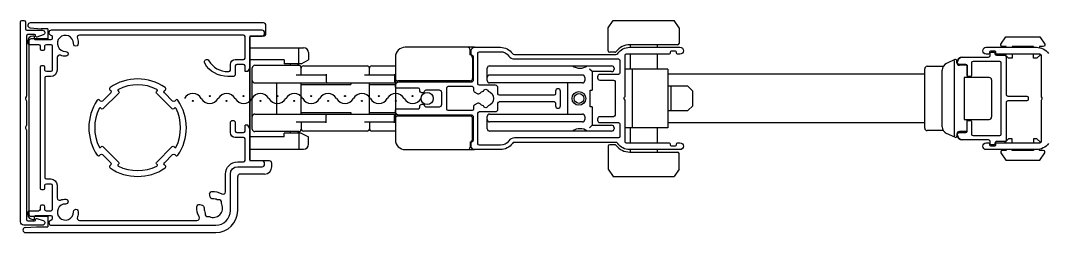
# Model space of a CAD drawing. Header units: inches. Extents: x 1985 to 11287, y 379 to 3234.
# Drawn here: x 7838.42 to 7846.69, y 1590.67 to 1592.38 of the extents above; entities that cross this region are included whole.
import ezdxf

# ---------------------------------------------------------------- set-up
doc = ezdxf.new("R2010")
doc.units = ezdxf.units.IN
doc.header["$MEASUREMENT"] = 0
doc.layers.get('0').update_dxf_attribs({"linetype": 'CONTINUOUS'})
doc.layers.add('screen 99', color=4, linetype='CONTINUOUS')

# ---------------------------------------------------------------- blocks, each defined once
blk = doc.blocks.new('_Screen01')
for centre in [(5.2, 0.5), (1.73, -0.5)]:
    blk.add_circle(centre, 0.1)
for centre, start, end in [((1.73, -1), 30, 150), ((5.2, 1), 210, 330)]:
    blk.add_arc(centre, 2, start, end)

msp = doc.modelspace()

# ---------------------------------------------------------------- linework, layer by layer
at = {"layer": 'screen 99'}
for p, q in [((7838.498323, 1592.320701), (7838.589179, 1592.312752)), ((7840.381925, 1592.359996), (7838.500039, 1592.359996)), ((7840.40161, 1592.273382), (7840.40161, 1592.340311)), ((7843.162367, 1592.320626), (7843.201737, 1592.379681)), ((7843.162367, 1592.135587), (7843.162367, 1592.320626)), ((7843.201737, 1592.379681), (7843.693862, 1592.379681)), ((7843.733232, 1592.320626), (7843.693862, 1592.379681)), ((7843.733232, 1592.320626), (7843.733232, 1592.194642)), ((7838.641771, 1592.312752), (7838.589179, 1592.312752)), ((7838.641771, 1592.312752), (7838.641771, 1592.230075)), ((7840.271689, 1592.253697), (7840.271689, 1591.245825)), ((7840.381925, 1592.253697), (7840.271689, 1592.253697)), ((7840.271689, 1591.257636), (7840.271689, 1592.241886)), ((7838.488228, 1592.21039), (7838.488228, 1590.816692)), ((7838.641771, 1592.230075), (7838.507913, 1592.230075)), ((7840.271689, 1592.159209), (7840.704759, 1592.159209)), ((7840.665389, 1592.029288), (7840.665389, 1592.159209)), ((7842.083629, 1592.163146), (7841.524575, 1592.163146)), ((7843.721421, 1592.182831), (7843.335595, 1592.182831)), ((7843.339532, 1592.182831), (7843.339532, 1592.163146)), ((7843.556067, 1592.182831), (7843.556067, 1592.163146)), ((7840.744129, 1592.119839), (7840.744129, 1592.060784)), ((7841.445835, 1592.084406), (7841.445835, 1591.415116)), ((7842.048196, 1592.102942), (7842.048196, 1592.143461)), ((7842.067881, 1592.076532), (7842.067881, 1591.911178)), ((7843.216505, 1592.123776), (7843.174178, 1592.123776)), ((7843.339532, 1592.108028), (7843.339532, 1591.985981)), ((7843.556067, 1592.108028), (7843.556067, 1591.985981)), ((7840.547279, 1592.060784), (7840.271689, 1592.060784)), ((7840.291374, 1591.50173), (7840.291374, 1591.997792)), ((7840.311059, 1592.017477), (7840.665389, 1592.017477)), ((7840.547279, 1592.060784), (7840.547279, 1592.029288)), ((7840.685074, 1592.029288), (7840.547279, 1592.029288)), ((7840.59846, 1592.017477), (7840.59846, 1592.029288)), ((7840.657515, 1592.029288), (7840.657515, 1592.017477)), ((7840.685074, 1592.029288), (7840.744129, 1592.060784)), ((7840.685074, 1591.938737), (7840.685074, 1591.997792)), ((7840.704759, 1592.01354), (7841.216569, 1592.01354)), ((7841.236254, 1591.938737), (7841.236254, 1591.993855)), ((7841.255939, 1592.01354), (7841.445835, 1592.01354)), ((7842.185991, 1591.89543), (7842.185991, 1591.993855)), ((7842.205676, 1592.01354), (7843.189926, 1592.01354)), ((7843.209611, 1591.993855), (7843.209611, 1591.985981)), ((7845.715241, 1591.509604), (7845.715241, 1591.989918)), ((7845.734926, 1592.009603), (7845.865672, 1592.009603)), ((7845.95828, 1592.063615), (7845.89107, 1592.032274)), ((7845.955398, 1591.454486), (7845.955398, 1592.045036)), ((7845.975083, 1592.037162), (7845.975083, 1592.05291)), ((7846.05776, 1592.017477), (7845.994768, 1592.017477)), ((7846.05776, 1592.017477), (7846.05776, 1591.919052)), ((7840.255332, 1591.966296), (7840.232319, 1591.966296)), ((7840.885861, 1591.938737), (7840.645704, 1591.938737)), ((7840.885861, 1591.946611), (7840.885861, 1591.89543)), ((7841.437041, 1591.938737), (7841.196884, 1591.938737)), ((7841.437041, 1591.946611), (7841.437041, 1591.89543)), ((7842.953706, 1591.938737), (7842.205676, 1591.938737)), ((7842.973391, 1591.919052), (7842.973391, 1591.89543)), ((7843.032446, 1591.966296), (7843.01248, 1591.985981)), ((7843.189926, 1591.966296), (7843.032446, 1591.966296)), ((7843.032446, 1591.966296), (7843.032446, 1591.81669)), ((7843.642681, 1591.985981), (7843.296225, 1591.985981)), ((7843.35528, 1591.985981), (7843.35528, 1591.513541)), ((7843.642681, 1591.985981), (7843.642681, 1591.513541)), ((7845.715241, 1591.946611), (7843.642681, 1591.946611)), ((7845.856973, 1591.52077), (7845.856973, 1591.978752)), ((7846.034138, 1591.919052), (7846.034138, 1591.58047)), ((7846.234925, 1591.919052), (7846.034138, 1591.919052)), ((7840.311059, 1591.875745), (7841.445835, 1591.875745)), ((7840.488224, 1591.623777), (7840.488224, 1591.875745)), ((7840.685074, 1591.623777), (7840.685074, 1591.875745)), ((7840.685074, 1591.863934), (7841.086648, 1591.863934)), ((7841.086648, 1591.875745), (7841.086648, 1591.863934)), ((7841.236254, 1591.623777), (7841.236254, 1591.875745)), ((7841.236254, 1591.863934), (7841.445835, 1591.863934)), ((7842.048196, 1591.891493), (7841.46552, 1591.891493)), ((7842.953706, 1591.875745), (7842.205676, 1591.875745)), ((7842.835596, 1591.623777), (7842.835596, 1591.875745)), ((7843.666303, 1591.848186), (7843.666303, 1591.651336)), ((7843.843468, 1591.808816), (7843.804098, 1591.848186)), ((7846.25461, 1591.899367), (7846.25461, 1591.600155)), ((7843.016698, 1591.81669), (7843.032446, 1591.81669)), ((7843.016698, 1591.682832), (7843.016698, 1591.81669)), ((7843.032446, 1591.682832), (7843.016698, 1591.682832)), ((7843.032446, 1591.682832), (7843.032446, 1591.533226)), ((7843.843468, 1591.690706), (7843.804098, 1591.651336)), ((7840.311059, 1591.623777), (7841.445835, 1591.623777)), ((7840.685074, 1591.635588), (7841.086648, 1591.635588)), ((7840.885861, 1591.552911), (7840.885861, 1591.604092)), ((7841.086648, 1591.635588), (7841.086648, 1591.623777)), ((7841.236254, 1591.635588), (7841.445835, 1591.635588)), ((7841.437041, 1591.552911), (7841.437041, 1591.604092)), ((7842.048196, 1591.608029), (7841.46552, 1591.608029)), ((7842.067881, 1591.42299), (7842.067881, 1591.588344)), ((7842.185991, 1591.505667), (7842.185991, 1591.604092)), ((7842.205676, 1591.623777), (7842.953706, 1591.623777)), ((7842.973391, 1591.604092), (7842.973391, 1591.58047)), ((7846.034138, 1591.58047), (7846.234925, 1591.58047)), ((7846.05776, 1591.482045), (7846.05776, 1591.58047)), ((7840.255332, 1591.533226), (7840.232319, 1591.533226)), ((7840.645704, 1591.560785), (7840.885861, 1591.560785)), ((7840.685074, 1591.560785), (7840.685074, 1591.50173)), ((7841.196884, 1591.560785), (7841.437041, 1591.560785)), ((7841.236254, 1591.560785), (7841.236254, 1591.505667)), ((7842.953706, 1591.560785), (7842.205676, 1591.560785)), ((7843.032446, 1591.533226), (7843.01248, 1591.513541)), ((7843.032446, 1591.533226), (7843.189926, 1591.533226)), ((7843.209611, 1591.513541), (7843.209611, 1591.505667)), ((7843.642681, 1591.513541), (7843.296225, 1591.513541)), ((7843.339532, 1591.513541), (7843.339532, 1591.391494)), ((7843.556067, 1591.513541), (7843.556067, 1591.391494)), ((7845.715241, 1591.552911), (7843.642681, 1591.552911)), ((7840.547279, 1591.438738), (7840.271689, 1591.438738)), ((7840.665389, 1591.482045), (7840.311059, 1591.482045)), ((7840.685074, 1591.470234), (7840.547279, 1591.470234)), ((7840.547279, 1591.438738), (7840.547279, 1591.470234)), ((7840.59846, 1591.470234), (7840.59846, 1591.482045)), ((7840.657515, 1591.482045), (7840.657515, 1591.470234)), ((7840.665389, 1591.470234), (7840.665389, 1591.340313)), ((7840.685074, 1591.470234), (7840.744129, 1591.438738)), ((7841.216569, 1591.485982), (7840.704759, 1591.485982)), ((7840.744129, 1591.379683), (7840.744129, 1591.438738)), ((7841.445835, 1591.485982), (7841.255939, 1591.485982)), ((7843.189926, 1591.485982), (7842.205676, 1591.485982)), ((7845.865672, 1591.489919), (7845.734926, 1591.489919)), ((7845.95828, 1591.435908), (7845.89107, 1591.467248)), ((7845.975083, 1591.46236), (7845.975083, 1591.446612)), ((7846.05776, 1591.482045), (7845.994768, 1591.482045)), ((7840.271689, 1591.340313), (7840.704759, 1591.340313)), ((7841.524575, 1591.336376), (7842.083629, 1591.336376)), ((7842.048196, 1591.39658), (7842.048196, 1591.356061)), ((7843.162367, 1591.363935), (7843.162367, 1591.178896)), ((7843.216505, 1591.375746), (7843.174178, 1591.375746)), ((7843.339532, 1591.336376), (7843.339532, 1591.316691)), ((7843.556067, 1591.336376), (7843.556067, 1591.316691)), ((7840.429169, 1591.245825), (7840.271689, 1591.245825)), ((7843.335595, 1591.316691), (7843.721421, 1591.316691)), ((7843.733232, 1591.178896), (7843.733232, 1591.30488)), ((7840.448854, 1591.198581), (7840.448854, 1591.22614)), ((7843.162367, 1591.178896), (7843.201737, 1591.119841)), ((7843.733232, 1591.178896), (7843.693862, 1591.119841)), ((7840.173264, 1590.844251), (7840.173264, 1591.119841)), ((7840.389799, 1591.139526), (7840.192949, 1591.139526)), ((7843.201737, 1591.119841), (7843.693862, 1591.119841)), ((7838.641771, 1590.797007), (7838.507913, 1590.797007)), ((7838.641771, 1590.797007), (7838.641771, 1590.71433)), ((7838.458953, 1590.706381), (7838.549809, 1590.71433)), ((7838.460669, 1590.667086), (7839.996099, 1590.667086)), ((7838.549809, 1590.71433), (7838.641771, 1590.71433))]:
    msp.add_line(p, q, dxfattribs=at)
for points in [[(7838.448858, 1590.726141, -0.41421356), (7838.421299, 1590.7537), (7838.421299, 1592.36787, -0.41421356), (7838.43311, 1592.379681), (7838.448858, 1592.379681, -0.41421356), (7838.460669, 1592.36787), (7838.460669, 1592.312752, 0.41421356), (7838.47248, 1592.300941), (7838.598464, 1592.300941, -0.85570079), (7838.604476, 1592.262512), (7838.553625, 1592.2462, -0.50834698), (7838.543346, 1592.253697), (7838.543346, 1592.257634, 0.41421356), (7838.535472, 1592.265508), (7838.480354, 1592.265508, 0.41421356), (7838.468543, 1592.253697), (7838.468543, 1591.767619, -0.1316525), (7838.467488, 1591.763682), (7838.461723, 1591.753698, 0.26794919), (7838.461723, 1591.745824), (7838.467488, 1591.73584, -0.1316525), (7838.468543, 1591.731903), (7838.468543, 1591.531399, -0.1316525), (7838.467488, 1591.527462), (7838.461723, 1591.517478, 0.26794919), (7838.461723, 1591.509604), (7838.467488, 1591.49962, -0.1316525), (7838.468543, 1591.495683), (7838.468543, 1590.773385, 0.41421356), (7838.480354, 1590.761574), (7838.535472, 1590.761574, 0.41421356), (7838.543346, 1590.769448), (7838.543346, 1590.773385, -0.50834698), (7838.553625, 1590.780883), (7838.604476, 1590.76457, -0.85570079), (7838.598464, 1590.726141)], [(7841.800165, 1591.682832, 0.41421356), (7841.81985, 1591.702517), (7841.81985, 1591.797005, 0.41421356), (7841.800165, 1591.81669), (7841.692288, 1591.81669, 0.32390717), (7841.681069, 1591.80857, -0.85249755), (7841.642685, 1591.814722), (7841.642685, 1591.820627, 0.41421356), (7841.630874, 1591.832438), (7841.457646, 1591.832438, -0.41421356), (7841.445835, 1591.844249), (7841.445835, 1591.85606, -0.41421356), (7841.473394, 1591.883619), (7842.05607, 1591.883619, 0.41421356), (7842.075755, 1591.903304), (7842.075755, 1592.084737, 0.36597738), (7842.065912, 1592.096382, -0.36597738), (7842.05607, 1592.108028), (7842.05607, 1592.135587, -0.41421356), (7842.083629, 1592.163146), (7842.29229, 1592.163146, -0.24539268), (7842.389217, 1592.112528, 0.24539268), (7842.405372, 1592.104091), (7843.222513, 1592.104091, 0.24539268), (7843.238668, 1592.112528, -0.24539268), (7843.335595, 1592.163146), (7843.741106, 1592.163146, -1), (7843.741106, 1592.108028), (7843.721421, 1592.108028, -0.41421356), (7843.713547, 1592.115902), (7843.713547, 1592.123776, 0.41421356), (7843.705673, 1592.13165), (7843.67024, 1592.13165, 0.41421356), (7843.662366, 1592.123776), (7843.662366, 1592.115902, -0.41421356), (7843.654492, 1592.108028), (7843.308036, 1592.108028, 0.41421356), (7843.296225, 1592.096217), (7843.296225, 1591.767619, -0.1316525), (7843.29517, 1591.763682), (7843.289406, 1591.753698, 0.26794919), (7843.289406, 1591.745824), (7843.29517, 1591.73584, -0.1316525), (7843.296225, 1591.731903), (7843.296225, 1591.403305, 0.41421356), (7843.308036, 1591.391494), (7843.654492, 1591.391494, -0.41421356), (7843.662366, 1591.38362), (7843.662366, 1591.375746, 0.41421356), (7843.67024, 1591.367872), (7843.705673, 1591.367872, 0.41421356), (7843.713547, 1591.375746), (7843.713547, 1591.38362, -0.41421356), (7843.721421, 1591.391494), (7843.741106, 1591.391494, -1), (7843.741106, 1591.336376), (7843.335595, 1591.336376, -0.24539268), (7843.238668, 1591.386995, 0.24539268), (7843.222513, 1591.395431), (7842.405372, 1591.395431, 0.24539268), (7842.389217, 1591.386995, -0.24539268), (7842.29229, 1591.336376), (7842.083629, 1591.336376, -0.41421356), (7842.05607, 1591.363935), (7842.05607, 1591.391494, -0.36597738), (7842.065912, 1591.40314, 0.36597738), (7842.075755, 1591.414786), (7842.075755, 1591.596218, 0.41421356), (7842.05607, 1591.615903), (7841.473394, 1591.615903, -0.41421356), (7841.445835, 1591.643462), (7841.445835, 1591.655273, -0.41421356), (7841.457646, 1591.667084), (7841.630874, 1591.667084, 0.41421356), (7841.642685, 1591.678895), (7841.642685, 1591.684801, -0.85249755), (7841.681069, 1591.690952, 0.32390717), (7841.692288, 1591.682832)], [(7842.111188, 1592.115902, -0.41421356), (7842.122999, 1592.127713), (7842.29229, 1592.127713, -0.24539268), (7842.360139, 1592.09228, 0.24539268), (7842.405372, 1592.068658), (7843.245044, 1592.068658, -0.41421356), (7843.256855, 1592.056847), (7843.256855, 1591.956454, -0.41421356), (7843.245044, 1591.944643), (7843.095438, 1591.944643, 0.41421356), (7843.075753, 1591.924958), (7843.075753, 1591.917084, 0.41421356), (7843.095438, 1591.897399), (7843.205674, 1591.897399, -0.41421356), (7843.217485, 1591.885588), (7843.217485, 1591.613935, -0.41421356), (7843.205674, 1591.602124), (7843.095438, 1591.602124, 0.41421356), (7843.075753, 1591.582439), (7843.075753, 1591.574565, 0.41421356), (7843.095438, 1591.55488), (7843.245044, 1591.55488, -0.41421356), (7843.256855, 1591.543069), (7843.256855, 1591.442675, -0.41421356), (7843.245044, 1591.430864), (7842.405372, 1591.430864, 0.24539268), (7842.360139, 1591.407242, -0.24539268), (7842.29229, 1591.371809), (7842.122999, 1591.371809, -0.41421356), (7842.111188, 1591.38362), (7842.111188, 1591.631651, -0.41421356), (7842.122999, 1591.643462), (7842.25292, 1591.643462, 0.41421356), (7842.272605, 1591.663147), (7842.272605, 1591.71236, -0.41421356), (7842.284416, 1591.724171), (7842.72536, 1591.724171, -0.41421356), (7842.737171, 1591.71236), (7842.737171, 1591.690706, 1), (7842.776541, 1591.690706), (7842.776541, 1591.808816, 1), (7842.737171, 1591.808816), (7842.737171, 1591.787163, -0.41421356), (7842.72536, 1591.775352), (7842.284416, 1591.775352, -0.41421356), (7842.272605, 1591.787163), (7842.272605, 1591.836375, 0.41421356), (7842.25292, 1591.85606), (7842.122999, 1591.85606, -0.41421356), (7842.111188, 1591.867871)], [(7846.37272, 1591.781257, 0.41421356), (7846.384531, 1591.769446), (7846.538074, 1591.769446, -0.41421356), (7846.549885, 1591.757635), (7846.549885, 1591.741887, -0.41421356), (7846.538074, 1591.730076), (7846.384531, 1591.730076, 0.41421356), (7846.37272, 1591.718265), (7846.37272, 1591.413148, -0.41421356), (7846.360909, 1591.401337), (7846.29398, 1591.401337, 0.41421356), (7846.282169, 1591.389526), (7846.282169, 1591.38362, -0.41421356), (7846.274295, 1591.375746), (7846.250673, 1591.375746, -0.41421356), (7846.242799, 1591.38362), (7846.242799, 1591.403305, 0.41421356), (7846.230988, 1591.415116), (7846.01839, 1591.415116, -0.41421356), (7845.97902, 1591.454486), (7845.97902, 1591.46236, -0.41421356), (7845.990831, 1591.474171), (7846.045949, 1591.474171, 0.41421356), (7846.05776, 1591.485982), (7846.05776, 1591.564722, -0.41421356), (7846.065634, 1591.572596), (7846.085319, 1591.572596, -0.41421356), (7846.093193, 1591.564722), (7846.093193, 1591.46236, 0.41421356), (7846.105004, 1591.450549), (7846.321539, 1591.450549, 0.41421356), (7846.33335, 1591.46236), (7846.33335, 1592.037162, 0.41421356), (7846.321539, 1592.048973), (7846.105004, 1592.048973, 0.41421356), (7846.093193, 1592.037162), (7846.093193, 1591.9348, -0.41421356), (7846.085319, 1591.926926), (7846.065634, 1591.926926, -0.41421356), (7846.05776, 1591.9348), (7846.05776, 1592.01354, 0.41421356), (7846.045949, 1592.025351), (7845.990831, 1592.025351, -0.41421356), (7845.97902, 1592.037162), (7845.97902, 1592.045036, -0.41421356), (7846.01839, 1592.084406), (7846.230988, 1592.084406, 0.41421356), (7846.242799, 1592.096217), (7846.242799, 1592.115902, -0.41421356), (7846.250673, 1592.123776), (7846.274295, 1592.123776, -0.41421356), (7846.282169, 1592.115902), (7846.282169, 1592.109997, 0.41421356), (7846.29398, 1592.098186), (7846.360909, 1592.098186, -0.41421356), (7846.37272, 1592.086375)], [(7839.144285, 1591.188329, 0.30865119), (7839.588072, 1591.188329, 0.4700005), (7839.589767, 1591.206437), (7839.581929, 1591.214274, -0.41421356), (7839.581929, 1591.230977), (7839.648742, 1591.297791, -0.41421356), (7839.665446, 1591.297791), (7839.673283, 1591.289953, 0.4700005), (7839.691391, 1591.291648, 0.30865119), (7839.691391, 1591.735434, 0.4700005), (7839.673283, 1591.737129), (7839.665446, 1591.729292, -0.41421356), (7839.648742, 1591.729292), (7839.581929, 1591.796105, -0.41421356), (7839.581929, 1591.812808), (7839.589767, 1591.820646, 0.4700005), (7839.588072, 1591.838754, 0.30865119), (7839.144285, 1591.838754, 0.4700005), (7839.142591, 1591.820646), (7839.150428, 1591.812808, -0.41421356), (7839.150428, 1591.796105), (7839.083615, 1591.729292, -0.41421356), (7839.066912, 1591.729292), (7839.059074, 1591.737129, 0.4700005), (7839.040966, 1591.735434, 0.30865119), (7839.040966, 1591.291648, 0.4700005), (7839.059074, 1591.289953), (7839.066912, 1591.297791, -0.41421356), (7839.083615, 1591.297791), (7839.150428, 1591.230977, -0.41421356), (7839.150428, 1591.214274), (7839.142591, 1591.206437, 0.4700005)], [(7839.521861, 1591.204034, 0.51116244), (7839.52389, 1591.216636), (7839.5179, 1591.222626, -0.41421356), (7839.5179, 1591.233761), (7839.645958, 1591.36182, -0.41421356), (7839.657094, 1591.36182), (7839.663084, 1591.35583, 0.51116244), (7839.675686, 1591.357859, 0.23733328), (7839.675686, 1591.669223, 0.51116244), (7839.663084, 1591.671253), (7839.657094, 1591.665263, -0.41421356), (7839.645958, 1591.665263), (7839.5179, 1591.793321, -0.41421356), (7839.5179, 1591.804457), (7839.52389, 1591.810447, 0.51116244), (7839.521861, 1591.823049, 0.23733328), (7839.210497, 1591.823049, 0.51116244), (7839.208467, 1591.810447), (7839.214457, 1591.804457, -0.41421356), (7839.214457, 1591.793321), (7839.086399, 1591.665263, -0.41421356), (7839.075263, 1591.665263), (7839.069273, 1591.671253, 0.51116244), (7839.056671, 1591.669223, 0.23733328), (7839.056671, 1591.357859, 0.51116244), (7839.069273, 1591.35583), (7839.075263, 1591.36182, -0.41421356), (7839.086399, 1591.36182), (7839.214457, 1591.233761, -0.41421356), (7839.214457, 1591.222626), (7839.208467, 1591.216636, 0.51116244), (7839.210497, 1591.204034, 0.23733328)], [(7842.15512, 1591.689722, -0.12550234), (7842.128695, 1591.706182, 0.3454303), (7842.104639, 1591.709612), (7842.08166, 1591.696345, 0.26794919), (7842.075755, 1591.686116), (7842.075755, 1591.663147, -0.41421356), (7842.063944, 1591.651336), (7841.871031, 1591.651336, -0.41421356), (7841.85922, 1591.663147), (7841.85922, 1591.836375, -0.41421356), (7841.871031, 1591.848186), (7842.063944, 1591.848186, -0.41421356), (7842.075755, 1591.836375), (7842.075755, 1591.813406, 0.26794919), (7842.08166, 1591.803177), (7842.10501, 1591.789697, 0.34688676), (7842.128469, 1591.793103, -0.12682365), (7842.15512, 1591.8098, -0.77459667), (7842.19324, 1591.8098, -0.73172268), (7842.19324, 1591.689722, -0.77459667)]]:
    msp.add_lwpolyline(points, format="xyb", close=True, dxfattribs=at)
for points in [[(7840.255332, 1591.966296), (7840.270634, 1591.9928, 0.1316525), (7840.271689, 1591.996737), (7840.271689, 1592.241886, -0.41421356), (7840.2835, 1592.253697), (7840.370114, 1592.253697, 0.41421356), (7840.389799, 1592.273382), (7840.389799, 1592.281256, 0.41421356), (7840.370114, 1592.300941), (7838.66933, 1592.300941, 0.93922053), (7838.666869, 1592.261726, -0.37796447), (7838.677204, 1592.250007), (7838.677204, 1592.234012, -0.41421356), (7838.665393, 1592.222201), (7838.543346, 1592.222201, -0.41421356), (7838.535472, 1592.230075), (7838.535472, 1592.245823, 0.41421356), (7838.527598, 1592.253697), (7838.519724, 1592.253697, 0.41421356), (7838.480354, 1592.214327), (7838.480354, 1592.198579, 0.41421356), (7838.492165, 1592.186768), (7838.566968, 1592.186768, -0.41421356), (7838.578779, 1592.174957), (7838.578779, 1592.151335, 0.41421356), (7838.59059, 1592.139524), (7838.606338, 1592.139524, 0.41421356), (7838.618149, 1592.151335), (7838.618149, 1592.174957, -0.41421356), (7838.62996, 1592.186768), (7838.665393, 1592.186768, -0.41421356), (7838.677204, 1592.174957), (7838.677204, 1591.978107, -0.41421356), (7838.665393, 1591.966296), (7838.62996, 1591.966296, -0.41421356), (7838.618149, 1591.978107), (7838.618149, 1592.001729, 0.41421356), (7838.606338, 1592.01354), (7838.59059, 1592.01354, 0.41421356), (7838.578779, 1592.001729), (7838.578779, 1591.025353, 0.41421356), (7838.59059, 1591.013542), (7838.606338, 1591.013542, 0.41421356), (7838.618149, 1591.025353), (7838.618149, 1591.048975, -0.41421356), (7838.62996, 1591.060786), (7838.665393, 1591.060786, -0.41421356), (7838.677204, 1591.048975), (7838.677204, 1590.852125, -0.41421356), (7838.665393, 1590.840314), (7838.62996, 1590.840314, -0.41421356), (7838.618149, 1590.852125), (7838.618149, 1590.875747, 0.41421356), (7838.606338, 1590.887558), (7838.59059, 1590.887558, 0.41421356), (7838.578779, 1590.875747), (7838.578779, 1590.852125, -0.41421356), (7838.566968, 1590.840314), (7838.492165, 1590.840314, 0.41421356), (7838.480354, 1590.828503), (7838.480354, 1590.812755, 0.41421356), (7838.519724, 1590.773385), (7838.527598, 1590.773385, 0.41421356), (7838.535472, 1590.781259), (7838.535472, 1590.797007, -0.41421356), (7838.543346, 1590.804881), (7838.665393, 1590.804881, -0.41421356), (7838.677204, 1590.79307), (7838.677204, 1590.777075, -0.37796447), (7838.666869, 1590.765357, 0.93922053), (7838.66933, 1590.726141), (7839.996099, 1590.726141, 0.41421356), (7840.114209, 1590.844251), (7840.114209, 1591.139526, -0.41421356), (7840.173264, 1591.198581), (7840.370114, 1591.198581, 0.41421356), (7840.389799, 1591.218266), (7840.389799, 1591.22614, 0.41421356), (7840.370114, 1591.245825), (7840.2835, 1591.245825, -0.41421356), (7840.271689, 1591.257636), (7840.271689, 1591.502785, 0.1316525), (7840.270634, 1591.506722), (7840.255332, 1591.533226)], [(7840.232319, 1591.966296), (7840.232319, 1592.01354, 0.41421356), (7840.220508, 1592.025351), (7840.16539, 1592.025351, 0.41421356), (7840.153579, 1592.01354), (7840.153579, 1591.946611, -0.41421356), (7840.133894, 1591.926926), (7840.094524, 1591.926926, -0.26794919), (7839.906999, 1592.035194, -1), (7839.941094, 1592.054879, 0.26794919), (7840.094524, 1591.966296), (7840.102398, 1591.966296, 0.41421356), (7840.114209, 1591.978107), (7840.114209, 1592.025351, -0.41421356), (7840.153579, 1592.064721), (7840.220508, 1592.064721, 0.41421356), (7840.232319, 1592.076532), (7840.232319, 1592.24976, 0.41421356), (7840.220508, 1592.261571), (7838.898167, 1592.261571, 0.53390927), (7838.879966, 1592.234387, -0.10486143), (7838.887795, 1592.191816, -1), (7838.848439, 1592.192882, 2.5098457), (7838.785262, 1592.129706, -1), (7838.786329, 1592.09035, -0.10486143), (7838.743758, 1592.098179, 0.53390927), (7838.716574, 1592.079978), (7838.716574, 1591.978107, -0.41421356), (7838.665393, 1591.926926), (7838.62996, 1591.926926, 0.41421356), (7838.618149, 1591.915115), (7838.618149, 1591.111967, 0.41421356), (7838.62996, 1591.100156), (7838.665393, 1591.100156, -0.41421356)], [(7846.37272, 1592.163146), (7846.37272, 1592.169156), (7846.341224, 1592.169156, -0.41421356), (7846.329413, 1592.180967), (7846.329413, 1592.188841), (7846.368783, 1592.247896), (7846.644373, 1592.247896), (7846.683743, 1592.188841), (7846.683743, 1592.180967, -0.41421356), (7846.671932, 1592.169156), (7846.640436, 1592.169156), (7846.640436, 1592.16076)], [(7846.713741, 1591.386995, -0.24539268), (7846.616814, 1591.336376), (7846.211303, 1591.336376, -1), (7846.211303, 1591.391494), (7846.230988, 1591.391494, -0.41421356), (7846.238862, 1591.38362), (7846.238862, 1591.375746, 0.41421356), (7846.246736, 1591.367872), (7846.282169, 1591.367872, 0.41421356), (7846.290043, 1591.375746), (7846.290043, 1591.38362, -0.41421356), (7846.297917, 1591.391494), (7846.644373, 1591.391494, 0.41421356), (7846.656184, 1591.403305), (7846.656184, 1591.731903, -0.1316525), (7846.657239, 1591.73584), (7846.663003, 1591.745824, 0.26794919), (7846.663003, 1591.753698), (7846.657239, 1591.763682, -0.1316525), (7846.656184, 1591.767619), (7846.656184, 1592.096217, 0.41421356), (7846.644373, 1592.108028), (7846.297917, 1592.108028, -0.41421356), (7846.290043, 1592.115902), (7846.290043, 1592.123776, 0.41421356), (7846.282169, 1592.13165), (7846.246736, 1592.13165, 0.41421356), (7846.238862, 1592.123776), (7846.238862, 1592.115902, -0.41421356), (7846.230988, 1592.108028), (7846.211303, 1592.108028, -1), (7846.211303, 1592.163146), (7846.616814, 1592.163146, -0.24539268), (7846.713741, 1592.112528, 0.24539268)], [(7838.665393, 1591.100156, -0.41421356), (7838.716574, 1591.048975), (7838.716574, 1590.947104, 0.53390927), (7838.743758, 1590.928904, -0.10486143), (7838.786329, 1590.936732, -1), (7838.785262, 1590.897377, 2.5098457), (7838.848439, 1590.8342, -1), (7838.887795, 1590.835266, -0.10486143), (7838.879966, 1590.792695, 0.53390927), (7838.898167, 1590.765511), (7839.844598, 1590.765511, 0.58231702), (7839.861497, 1590.795291, -0.15804316), (7839.84308, 1590.87577, -0.46592626), (7839.867782, 1590.893044), (7839.887148, 1590.887855, -0.35399729), (7839.901711, 1590.867819, 0.12106273), (7839.908419, 1590.832755, -0.15958718), (7839.909807, 1590.82058, 0.53881591), (7839.933057, 1590.79733, -0.15958718), (7839.945232, 1590.795942, 0.69548238), (7840.044408, 1590.895118, -0.15958718), (7840.04302, 1590.907293, 0.53881591), (7840.01977, 1590.930543, -0.15958718), (7840.007595, 1590.93193, 0.12106273), (7839.972531, 1590.938638, -0.35399729), (7839.952495, 1590.953202), (7839.947306, 1590.972567, -0.46592626), (7839.96458, 1590.99727, -0.15804316), (7840.045059, 1590.978853, 0.58231702), (7840.074839, 1590.995752), (7840.074839, 1591.139526, -0.41421356), (7840.173264, 1591.237951), (7840.220508, 1591.237951, 0.41421356), (7840.232319, 1591.249762), (7840.232319, 1591.42299, 0.41421356), (7840.220508, 1591.434801), (7840.153579, 1591.434801, -0.41421356), (7840.114209, 1591.474171), (7840.114209, 1591.552911, -1), (7840.153579, 1591.552911), (7840.153579, 1591.485982, 0.41421356), (7840.16539, 1591.474171), (7840.220508, 1591.474171, 0.41421356), (7840.232319, 1591.485982), (7840.232319, 1591.533226, 0.41421356)], [(7846.37272, 1591.336376), (7846.37272, 1591.330367), (7846.341224, 1591.330367, 0.41421356), (7846.329413, 1591.318556), (7846.329413, 1591.310682), (7846.368783, 1591.251627), (7846.644373, 1591.251627), (7846.683743, 1591.310682), (7846.683743, 1591.318556, 0.41421356), (7846.671932, 1591.330367), (7846.640436, 1591.330367), (7846.640436, 1591.338763)]]:
    msp.add_lwpolyline(points, format="xyb", dxfattribs=at)
for points in [[(7846.593192, 1592.163146), (7846.593192, 1592.169156), (7846.419964, 1592.169156), (7846.419964, 1592.163146)], [(7846.419964, 1592.108028), (7846.419964, 1592.074668), (7846.392405, 1592.074668), (7846.360909, 1592.106164), (7846.37272, 1592.106164), (7846.37272, 1592.108028)], [(7846.640436, 1592.108028), (7846.640436, 1592.106164), (7846.652247, 1592.106164), (7846.620751, 1592.074668), (7846.593192, 1592.074668), (7846.593192, 1592.108028)], [(7843.804098, 1591.848186), (7843.642681, 1591.848186)], [(7843.843468, 1591.690706), (7843.843468, 1591.808816)], [(7843.642681, 1591.651336), (7843.804098, 1591.651336)], [(7846.419964, 1591.391494), (7846.419964, 1591.424855), (7846.392405, 1591.424855), (7846.360909, 1591.393359), (7846.37272, 1591.393359), (7846.37272, 1591.391494)], [(7846.640436, 1591.391494), (7846.640436, 1591.393359), (7846.652247, 1591.393359), (7846.620751, 1591.424855), (7846.593192, 1591.424855), (7846.593192, 1591.391494)], [(7846.593192, 1591.336376), (7846.593192, 1591.330367), (7846.419964, 1591.330367), (7846.419964, 1591.336376)]]:
    msp.add_lwpolyline(points, dxfattribs=at)
for centre, radius in [((7841.70174, 1591.749761), 0.049213), ((7842.926147, 1591.749761), 0.055118), ((7842.926147, 1591.749761), 0.03937)]:
    msp.add_circle(centre, radius, dxfattribs=at)
for centre, radius, start, end in [((7838.500039, 1592.340311), 0.019685, 90, 265), ((7840.381925, 1592.340311), 0.019685, 0, 90), ((7840.381925, 1592.273382), 0.019685, 270, 0), ((7838.507913, 1592.21039), 0.019685, 90, 180), ((7840.704759, 1592.119839), 0.03937, 0, 90), ((7841.524575, 1592.084406), 0.07874, 90, 180), ((7842.028511, 1592.143461), 0.019685, 0, 90), ((7843.335595, 1592.045036), 0.137795, 90, 142.7522191), ((7843.721421, 1592.194642), 0.011811, 270, 0), ((7842.040322, 1592.076532), 0.027559, 0, 73.3984505), ((7843.174178, 1592.135587), 0.011811, 180, 270), ((7843.216505, 1592.135587), 0.011811, 270, 322.7522191), ((7846.01839, 1592.045036), 0.03937, 90, 180), ((7840.311059, 1591.997792), 0.019685, 90, 180), ((7840.665389, 1591.997792), 0.019685, 0, 90), ((7840.704759, 1591.993855), 0.019685, 90, 180), ((7841.216569, 1591.993855), 0.019685, 0, 90), ((7841.255939, 1591.993855), 0.019685, 90, 180), ((7842.205676, 1591.993855), 0.019685, 90, 180), ((7842.934021, 1592.09228), 0.098425, 233.1301024, 306.8698976), ((7843.189926, 1591.993855), 0.019685, 0, 90), ((7845.734926, 1591.989918), 0.019685, 90, 180), ((7845.916028, 1591.978752), 0.059055, 115, 180), ((7845.963272, 1592.05291), 0.011811, 0, 115), ((7845.994768, 1592.037162), 0.019685, 180, 270), ((7841.46552, 1591.911178), 0.019685, 180, 270), ((7842.048196, 1591.911178), 0.019685, 270, 0), ((7842.205676, 1591.919052), 0.019685, 90, 180), ((7842.953706, 1591.919052), 0.019685, 0, 90), ((7843.189926, 1591.985981), 0.019685, 270, 0), ((7846.234925, 1591.899367), 0.019685, 0, 90), ((7840.311059, 1591.89543), 0.019685, 180, 270), ((7842.205676, 1591.89543), 0.019685, 180, 270), ((7842.953706, 1591.89543), 0.019685, 270, 0), ((7840.311059, 1591.604092), 0.019685, 90, 180), ((7841.46552, 1591.588344), 0.019685, 90, 180), ((7842.048196, 1591.588344), 0.019685, 0, 90), ((7842.205676, 1591.604092), 0.019685, 90, 180), ((7842.205676, 1591.58047), 0.019685, 180, 270), ((7842.953706, 1591.604092), 0.019685, 0, 90), ((7842.953706, 1591.58047), 0.019685, 270, 0), ((7846.234925, 1591.600155), 0.019685, 270, 0), ((7840.311059, 1591.50173), 0.019685, 180, 270), ((7840.665389, 1591.50173), 0.019685, 270, 0), ((7840.704759, 1591.505667), 0.019685, 180, 270), ((7841.216569, 1591.505667), 0.019685, 270, 0), ((7841.255939, 1591.505667), 0.019685, 180, 270), ((7842.205676, 1591.505667), 0.019685, 180, 270), ((7842.934021, 1591.407242), 0.098425, 53.1301024, 126.8698976), ((7843.189926, 1591.513541), 0.019685, 0, 90), ((7843.189926, 1591.505667), 0.019685, 270, 0), ((7845.734926, 1591.509604), 0.019685, 180, 270), ((7845.916028, 1591.52077), 0.059055, 180, 245), ((7841.524575, 1591.415116), 0.07874, 180, 270), ((7842.040322, 1591.42299), 0.027559, 286.6015495, 0), ((7845.963272, 1591.446612), 0.011811, 245, 0), ((7845.994768, 1591.46236), 0.019685, 90, 180), ((7846.01839, 1591.454486), 0.03937, 180, 270), ((7840.704759, 1591.379683), 0.03937, 270, 0), ((7842.028511, 1591.356061), 0.019685, 270, 360), ((7843.174178, 1591.363935), 0.011811, 90, 180), ((7843.216505, 1591.363935), 0.011811, 37.2477809, 90), ((7843.335595, 1591.454486), 0.137795, 217.2477809, 270), ((7840.429169, 1591.22614), 0.019685, 0, 90), ((7843.721421, 1591.30488), 0.011811, 0, 90), ((7840.389799, 1591.198581), 0.059055, 270, 0), ((7840.192949, 1591.119841), 0.019685, 90, 180), ((7839.996099, 1590.844251), 0.177165, 270, 0), ((7838.507913, 1590.816692), 0.019685, 180, 270), ((7838.460669, 1590.686771), 0.019685, 95, 270)]:
    msp.add_arc(centre, radius, start, end, dxfattribs=at)
for centre, major_axis, ratio in [((7845.949196, 1592.045036), (0, 0.014342), 0.43241246), ((7840.902667, 1591.89543), (0, -0.019685), 0.85376313), ((7841.453847, 1591.89543), (0, -0.019685), 0.85376313)]:
    msp.add_ellipse(centre, major_axis=major_axis, ratio=ratio, start_param=4.71238898, end_param=6.28318531, dxfattribs=at)
at = {"layer": 'screen 99', "extrusion": (0, 0, -1)}
for centre, major_axis, ratio, start_param, end_param in [((7840.902667, 1591.604092), (0, 0.019685), 0.85376313, 4.71238898, 6.28318531), ((7841.453847, 1591.604092), (0, 0.019685), 0.85376313, 4.71238898, 6.28318531), ((7845.949196, 1591.454486), (0, 0.014342), 0.43241246, 1.57079633, 3.14159265)]:
    msp.add_ellipse(centre, major_axis=major_axis, ratio=ratio, start_param=start_param, end_param=end_param, dxfattribs=at)

# ---------------------------------------------------------------- block references
at = {"layer": 'screen 99', "xscale": 0.0393699999999626, "yscale": 0.0393699999999626, "zscale": 0.0393699999999626}
for p in [(7839.743184, 1591.749761), (7840.015947, 1591.749761), (7840.288711, 1591.749761), (7840.561474, 1591.749761), (7840.834237, 1591.749761), (7841.107001, 1591.749761), (7841.379764, 1591.749761)]:
    msp.add_blockref('_Screen01', p, dxfattribs=at)

doc.saveas('drawing.dxf')
